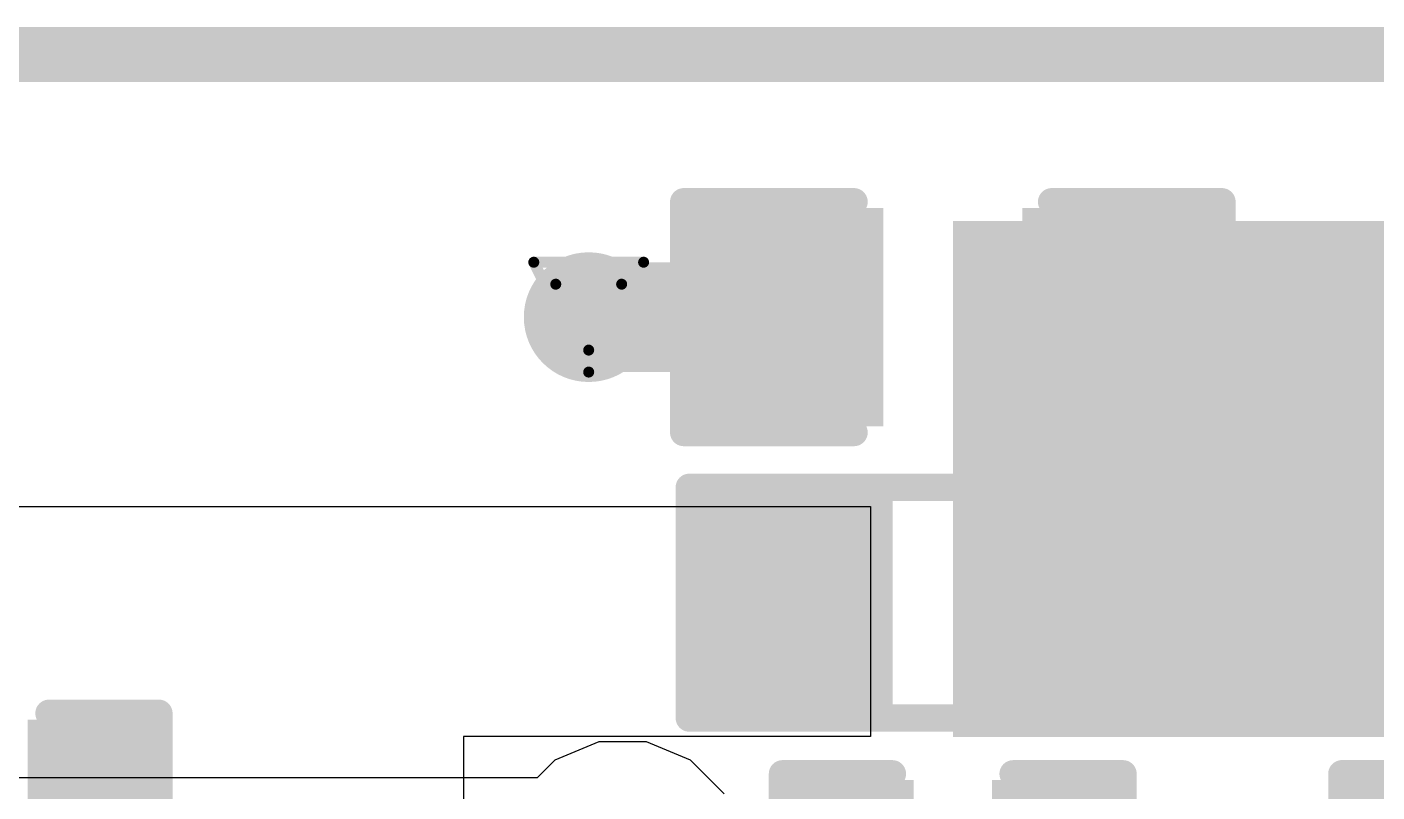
# Model space of a CAD drawing. Header units: inches. Extents: x -1 to 208, y -10 to 150.
# Drawn here: x 12.61 to 18.86, y 36.47 to 40.01 of the extents above; entities that cross this region are included whole.
import ezdxf

# ---------------------------------------------------------------- set-up
doc = ezdxf.new("R2010")
doc.units = ezdxf.units.IN
for name, color, linetype in [('Bottom Layer', 5, 'Continuous'), ('Drill Drawing', 1, 'Continuous'), ('Top Layer', 1, 'Continuous'), ('Top Overlay', 2, 'Continuous'), ('Top Paste', 8, 'Continuous'), ('Top Solder', 216, 'Continuous'), ('Via Holes', 16, 'Continuous')]:
    doc.layers.add(name, color=color, linetype=linetype)

# ---------------------------------------------------------------- blocks, each defined once
blk = doc.blocks.new('R___0603_52')
at = {"layer": 'Top Layer'}
for points in [[(-0.381, 0.4445), (-0.381, -0.4445), (-1.143, -0.4445), (-1.143, 0.4445)], [(1.143, 0.4445), (1.143, -0.4445), (0.381, -0.4445), (0.381, 0.4445)]]:
    blk.add_hatch(color=1, dxfattribs=at).paths.add_polyline_path(points)
at = {"layer": 'Top Paste'}
for points in [[(-0.381, 0.4445), (-0.381, -0.4445), (-1.143, -0.4445), (-1.143, 0.4445)], [(1.143, 0.4445), (1.143, -0.4445), (0.381, -0.4445), (0.381, 0.4445)]]:
    blk.add_hatch(color=8, dxfattribs=at).paths.add_polyline_path(points)
at = {"layer": 'Top Solder'}
for points in [[(-0.2794, 0.5461), (-0.2794, -0.5461), (-1.2446, -0.5461), (-1.2446, 0.5461)], [(1.2446, 0.5461), (1.2446, -0.5461), (0.2794, -0.5461), (0.2794, 0.5461)]]:
    blk.add_hatch(color=216, dxfattribs=at).paths.add_polyline_path(points)
at = {"layer": 'Top Overlay', "const_width": 0.127}
for points in [[(-1.2192, 0.5334), (-1.2192, -0.5334)], [(1.2192, 0.5334), (-1.2192, 0.5334)], [(1.2192, 0.5334), (1.2192, -0.5334)], [(1.2192, -0.5334), (-1.2192, -0.5334)]]:
    blk.add_lwpolyline(points, dxfattribs=at)
at = {"layer": 'Top Overlay', "const_width": 0.0635}
for points in [[(-1.25095, 0.5334, 1), (-1.18745, 0.5334, 1)], [(-1.25095, 0.5334, 1), (-1.18745, 0.5334, 1)], [(1.18745, 0.5334, 1), (1.25095, 0.5334, 1)], [(1.18745, 0.5334, 1), (1.25095, 0.5334, 1)], [(-1.25095, -0.5334, 1), (-1.18745, -0.5334, 1)], [(-1.25095, -0.5334, 1), (-1.18745, -0.5334, 1)], [(1.18745, -0.5334, 1), (1.25095, -0.5334, 1)], [(1.18745, -0.5334, 1), (1.25095, -0.5334, 1)]]:
    blk.add_lwpolyline(points, format="xyb", close=True, dxfattribs=at)
blk = doc.blocks.new('IND_0603__1608_M_______95')
at = {"layer": 'Top Layer'}
for points in [[(-1, 0.4), (-0.4, 0.4), (-0.4, -0.4), (-1, -0.4)], [(0.4, 0.4), (1, 0.4), (1, -0.4), (0.4, -0.4)]]:
    blk.add_hatch(color=1, dxfattribs=at).paths.add_polyline_path(points)
at = {"layer": 'Top Paste'}
for points in [[(-1, 0.4), (-0.4, 0.4), (-0.4, -0.4), (-1, -0.4)], [(0.4, 0.4), (1, 0.4), (1, -0.4), (0.4, -0.4)]]:
    blk.add_hatch(color=8, dxfattribs=at).paths.add_polyline_path(points)
at = {"layer": 'Top Solder'}
for points in [[(-1.1016, 0.5016), (-0.2984, 0.5016), (-0.2984, -0.5016), (-1.1016, -0.5016)], [(0.2984, 0.5016), (1.1016, 0.5016), (1.1016, -0.5016), (0.2984, -0.5016)]]:
    blk.add_hatch(color=216, dxfattribs=at).paths.add_polyline_path(points)
at = {"layer": 'Top Overlay', "const_width": 0.127}
for points in [[(0.2286, 0.4572), (-0.2032, 0.4572)], [(0.2286, -0.4572), (-0.2032, -0.4572)]]:
    blk.add_lwpolyline(points, dxfattribs=at)
at = {"layer": 'Top Overlay', "const_width": 0.0635}
for points in [[(-0.2349, 0.4572, 1), (-0.1714, 0.4572, 1)], [(0.1968, 0.4572, 1), (0.2604, 0.4572, 1)], [(-0.2349, -0.4572, 1), (-0.1714, -0.4572, 1)], [(0.1968, -0.4572, 1), (0.2604, -0.4572, 1)]]:
    blk.add_lwpolyline(points, format="xyb", close=True, dxfattribs=at)
blk = doc.blocks.new('C___0402_147')
at = {"layer": 'Top Layer'}
for points in [[(-0.6985, -0.3175), (-0.6985, 0.3175), (-0.2413, 0.3175), (-0.2413, -0.3175)], [(0.2413, -0.3175), (0.2413, 0.3175), (0.6985, 0.3175), (0.6985, -0.3175)]]:
    blk.add_hatch(color=1, dxfattribs=at).paths.add_polyline_path(points)
at = {"layer": 'Top Paste'}
for points in [[(-0.6985, -0.3175), (-0.6985, 0.3175), (-0.2413, 0.3175), (-0.2413, -0.3175)], [(0.2413, -0.3175), (0.2413, 0.3175), (0.6985, 0.3175), (0.6985, -0.3175)]]:
    blk.add_hatch(color=8, dxfattribs=at).paths.add_polyline_path(points)
at = {"layer": 'Top Solder'}
for points in [[(-0.7585, -0.3775), (-0.7585, 0.3775), (-0.1813, 0.3775), (-0.1813, -0.3775)], [(0.1813, -0.3775), (0.1813, 0.3775), (0.7585, 0.3775), (0.7585, -0.3775)]]:
    blk.add_hatch(color=216, dxfattribs=at).paths.add_polyline_path(points)
at = {"layer": 'Top Overlay', "const_width": 0.127}
for points in [[(-0.2794, 0.4064), (-0.7874, 0.4064)], [(-0.7874, 0.4064), (-0.7874, -0.4064)], [(0.7874, 0.4064), (0.2794, 0.4064)], [(0.7874, 0.4064), (0.7874, -0.4064)], [(-0.2794, -0.4064), (-0.7874, -0.4064)], [(0.7874, -0.4064), (0.2794, -0.4064)]]:
    blk.add_lwpolyline(points, dxfattribs=at)
at = {"layer": 'Top Overlay', "const_width": 0.0635}
for points in [[(-0.8191, 0.4064, 1), (-0.7556, 0.4064, 1)], [(-0.8191, 0.4064, 1), (-0.7556, 0.4064, 1)], [(-0.3111, 0.4064, 1), (-0.2477, 0.4064, 1)], [(0.2477, 0.4064, 1), (0.3111, 0.4064, 1)], [(0.7556, 0.4064, 1), (0.8191, 0.4064, 1)], [(0.7556, 0.4064, 1), (0.8191, 0.4064, 1)], [(-0.8191, -0.4064, 1), (-0.7556, -0.4064, 1)], [(-0.8191, -0.4064, 1), (-0.7556, -0.4064, 1)], [(-0.3111, -0.4064, 1), (-0.2477, -0.4064, 1)], [(0.2477, -0.4064, 1), (0.3111, -0.4064, 1)], [(0.7556, -0.4064, 1), (0.8191, -0.4064, 1)], [(0.7556, -0.4064, 1), (0.8191, -0.4064, 1)]]:
    blk.add_lwpolyline(points, format="xyb", close=True, dxfattribs=at)
blk = doc.blocks.new('C___0402_150')
at = {"layer": 'Top Layer'}
for points in [[(-0.6985, -0.3175), (-0.6985, 0.3175), (-0.2413, 0.3175), (-0.2413, -0.3175)], [(0.2413, -0.3175), (0.2413, 0.3175), (0.6985, 0.3175), (0.6985, -0.3175)]]:
    blk.add_hatch(color=1, dxfattribs=at).paths.add_polyline_path(points)
at = {"layer": 'Top Paste'}
for points in [[(-0.6985, -0.3175), (-0.6985, 0.3175), (-0.2413, 0.3175), (-0.2413, -0.3175)], [(0.2413, -0.3175), (0.2413, 0.3175), (0.6985, 0.3175), (0.6985, -0.3175)]]:
    blk.add_hatch(color=8, dxfattribs=at).paths.add_polyline_path(points)
at = {"layer": 'Top Solder'}
for points in [[(-0.7585, -0.3775), (-0.7585, 0.3775), (-0.1813, 0.3775), (-0.1813, -0.3775)], [(0.1813, -0.3775), (0.1813, 0.3775), (0.7585, 0.3775), (0.7585, -0.3775)]]:
    blk.add_hatch(color=216, dxfattribs=at).paths.add_polyline_path(points)
at = {"layer": 'Top Overlay', "const_width": 0.127}
for points in [[(-0.2794, 0.4064), (-0.7874, 0.4064)], [(-0.7874, 0.4064), (-0.7874, -0.4064)], [(0.7874, 0.4064), (0.2794, 0.4064)], [(0.7874, 0.4064), (0.7874, -0.4064)], [(-0.2794, -0.4064), (-0.7874, -0.4064)], [(0.7874, -0.4064), (0.2794, -0.4064)]]:
    blk.add_lwpolyline(points, dxfattribs=at)
at = {"layer": 'Top Overlay', "const_width": 0.0635}
for points in [[(-0.8191, 0.4064, 1), (-0.7556, 0.4064, 1)], [(-0.8191, 0.4064, 1), (-0.7556, 0.4064, 1)], [(-0.3111, 0.4064, 1), (-0.2477, 0.4064, 1)], [(0.2477, 0.4064, 1), (0.3111, 0.4064, 1)], [(0.7556, 0.4064, 1), (0.8191, 0.4064, 1)], [(0.7556, 0.4064, 1), (0.8191, 0.4064, 1)], [(-0.8191, -0.4064, 1), (-0.7556, -0.4064, 1)], [(-0.8191, -0.4064, 1), (-0.7556, -0.4064, 1)], [(-0.3111, -0.4064, 1), (-0.2477, -0.4064, 1)], [(0.2477, -0.4064, 1), (0.3111, -0.4064, 1)], [(0.7556, -0.4064, 1), (0.8191, -0.4064, 1)], [(0.7556, -0.4064, 1), (0.8191, -0.4064, 1)]]:
    blk.add_lwpolyline(points, format="xyb", close=True, dxfattribs=at)
blk = doc.blocks.new('C___0402_162')
at = {"layer": 'Top Layer'}
for points in [[(-0.6985, -0.3175), (-0.6985, 0.3175), (-0.2413, 0.3175), (-0.2413, -0.3175)], [(0.2413, -0.3175), (0.2413, 0.3175), (0.6985, 0.3175), (0.6985, -0.3175)]]:
    blk.add_hatch(color=1, dxfattribs=at).paths.add_polyline_path(points)
at = {"layer": 'Top Paste'}
for points in [[(-0.6985, -0.3175), (-0.6985, 0.3175), (-0.2413, 0.3175), (-0.2413, -0.3175)], [(0.2413, -0.3175), (0.2413, 0.3175), (0.6985, 0.3175), (0.6985, -0.3175)]]:
    blk.add_hatch(color=8, dxfattribs=at).paths.add_polyline_path(points)
at = {"layer": 'Top Solder'}
for points in [[(-0.7585, -0.3775), (-0.7585, 0.3775), (-0.1813, 0.3775), (-0.1813, -0.3775)], [(0.1813, -0.3775), (0.1813, 0.3775), (0.7585, 0.3775), (0.7585, -0.3775)]]:
    blk.add_hatch(color=216, dxfattribs=at).paths.add_polyline_path(points)
at = {"layer": 'Top Overlay', "const_width": 0.127}
for points in [[(-0.2794, 0.4064), (-0.7874, 0.4064)], [(-0.7874, 0.4064), (-0.7874, -0.4064)], [(0.7874, 0.4064), (0.2794, 0.4064)], [(0.7874, 0.4064), (0.7874, -0.4064)], [(-0.2794, -0.4064), (-0.7874, -0.4064)], [(0.7874, -0.4064), (0.2794, -0.4064)]]:
    blk.add_lwpolyline(points, dxfattribs=at)
at = {"layer": 'Top Overlay', "const_width": 0.0635}
for points in [[(-0.8191, 0.4064, 1), (-0.7556, 0.4064, 1)], [(-0.8191, 0.4064, 1), (-0.7556, 0.4064, 1)], [(-0.3111, 0.4064, 1), (-0.2477, 0.4064, 1)], [(0.2477, 0.4064, 1), (0.3111, 0.4064, 1)], [(0.7556, 0.4064, 1), (0.8191, 0.4064, 1)], [(0.7556, 0.4064, 1), (0.8191, 0.4064, 1)], [(-0.8191, -0.4064, 1), (-0.7556, -0.4064, 1)], [(-0.8191, -0.4064, 1), (-0.7556, -0.4064, 1)], [(-0.3111, -0.4064, 1), (-0.2477, -0.4064, 1)], [(0.2477, -0.4064, 1), (0.3111, -0.4064, 1)], [(0.7556, -0.4064, 1), (0.8191, -0.4064, 1)], [(0.7556, -0.4064, 1), (0.8191, -0.4064, 1)]]:
    blk.add_lwpolyline(points, format="xyb", close=True, dxfattribs=at)
blk = doc.blocks.new('C___0603_180')
at = {"layer": 'Top Layer'}
for points in [[(-0.381, 0.4445), (-0.381, -0.4445), (-1.143, -0.4445), (-1.143, 0.4445)], [(1.143, 0.4445), (1.143, -0.4445), (0.381, -0.4445), (0.381, 0.4445)]]:
    blk.add_hatch(color=1, dxfattribs=at).paths.add_polyline_path(points)
at = {"layer": 'Top Paste'}
for points in [[(-0.381, 0.4445), (-0.381, -0.4445), (-1.143, -0.4445), (-1.143, 0.4445)], [(1.143, 0.4445), (1.143, -0.4445), (0.381, -0.4445), (0.381, 0.4445)]]:
    blk.add_hatch(color=8, dxfattribs=at).paths.add_polyline_path(points)
at = {"layer": 'Top Solder'}
for points in [[(-0.321, 0.5045), (-0.321, -0.5045), (-1.203, -0.5045), (-1.203, 0.5045)], [(1.203, 0.5045), (1.203, -0.5045), (0.321, -0.5045), (0.321, 0.5045)]]:
    blk.add_hatch(color=216, dxfattribs=at).paths.add_polyline_path(points)
at = {"layer": 'Top Overlay', "const_width": 0.127}
for points in [[(-1.2446, -0.5334), (-1.2446, 0.5334)], [(-1.2446, 0.5334), (-0.4572, 0.5334)], [(0.4572, 0.5334), (1.2446, 0.5334)], [(1.2446, -0.5334), (1.2446, 0.5334)], [(-1.2446, -0.5334), (-0.4572, -0.5334)], [(0.4572, -0.5334), (1.2446, -0.5334)]]:
    blk.add_lwpolyline(points, dxfattribs=at)
at = {"layer": 'Top Overlay', "const_width": 0.0635}
for points in [[(-1.2764, 0.5334, 1), (-1.2128, 0.5334, 1)], [(-1.2764, 0.5334, 1), (-1.2128, 0.5334, 1)], [(-0.4889, 0.5334, 1), (-0.4254, 0.5334, 1)], [(0.4254, 0.5334, 1), (0.4889, 0.5334, 1)], [(1.2128, 0.5334, 1), (1.2764, 0.5334, 1)], [(1.2128, 0.5334, 1), (1.2764, 0.5334, 1)], [(-1.2764, -0.5334, 1), (-1.2128, -0.5334, 1)], [(-1.2764, -0.5334, 1), (-1.2128, -0.5334, 1)], [(-0.4889, -0.5334, 1), (-0.4254, -0.5334, 1)], [(0.4254, -0.5334, 1), (0.4889, -0.5334, 1)], [(1.2128, -0.5334, 1), (1.2764, -0.5334, 1)], [(1.2128, -0.5334, 1), (1.2764, -0.5334, 1)]]:
    blk.add_lwpolyline(points, format="xyb", close=True, dxfattribs=at)

msp = doc.modelspace()

# ---------------------------------------------------------------- hatches: boundary and pattern name
at = {"layer": 'Bottom Layer'}
h = msp.add_hatch(color=5, dxfattribs=at)
edge = h.paths.add_edge_path()
edge.add_arc((15.2097, 38.6629), 0.3, 0, 360)
at = {"layer": 'Top Layer'}
msp.add_hatch(color=1, dxfattribs=at).paths.add_polyline_path([(16.8945, 36.7202), (19.4524, 36.7202), (19.4524, 39.1074), (16.8945, 39.1074)])
h = msp.add_hatch(color=1, dxfattribs=at)
edge = h.paths.add_edge_path()
edge.add_arc((15.2097, 38.6629), 0.3, 0, 360)
at = {"layer": 'Via Holes'}
h = msp.add_hatch(color=7, dxfattribs=at)
edge = h.paths.add_edge_path()
edge.add_arc((15.2097, 38.6629), 0.15, 0, 360)

# ---------------------------------------------------------------- linework, layer by layer
at = {"layer": 'Bottom Layer'}
for p, q in [((15.2568, 36.6982), (15.0532, 36.6139)), ((15.4772, 36.6982), (15.2568, 36.6982)), ((15.6808, 36.6139), (15.4772, 36.6982)), ((15.0532, 36.6139), (14.972, 36.5327)), ((15.8367, 36.458), (15.6808, 36.6139)), ((14.972, 36.5327), (7.5519, 36.5327))]:
    msp.add_line(p, q, dxfattribs=at)
at = {"layer": 'Drill Drawing', "const_width": 0.0508}
for points in [[(14.9557, 38.9169), (15.4637, 38.9169)], [(14.9557, 38.9169), (15.2097, 38.4089)], [(15.2097, 38.4089), (15.4637, 38.9169)], [(15.0573, 38.8153), (15.3621, 38.8153)], [(15.0573, 38.8153), (15.2097, 38.5105)], [(15.2097, 38.5105), (15.3621, 38.8153)]]:
    msp.add_lwpolyline(points, dxfattribs=at)
at = {"layer": 'Drill Drawing', "const_width": 0.0254}
for points in [[(14.943, 38.9169, 1), (14.9684, 38.9169, 1)], [(14.943, 38.9169, 1), (14.9684, 38.9169, 1)], [(15.451, 38.9169, 1), (15.4764, 38.9169, 1)], [(15.451, 38.9169, 1), (15.4764, 38.9169, 1)], [(15.0446, 38.8153, 1), (15.07, 38.8153, 1)], [(15.0446, 38.8153, 1), (15.07, 38.8153, 1)], [(15.3494, 38.8153, 1), (15.3748, 38.8153, 1)], [(15.3494, 38.8153, 1), (15.3748, 38.8153, 1)], [(15.197, 38.5105, 1), (15.2224, 38.5105, 1)], [(15.197, 38.5105, 1), (15.2224, 38.5105, 1)], [(15.197, 38.4089, 1), (15.2224, 38.4089, 1)], [(15.197, 38.4089, 1), (15.2224, 38.4089, 1)]]:
    msp.add_lwpolyline(points, format="xyb", close=True, dxfattribs=at)
at = {"layer": 'Top Layer'}
for p, q in [((12.4892, 37.7866), (16.5135, 37.7866)), ((16.5135, 37.7866), (16.5135, 36.7239)), ((16.5135, 36.7239), (14.6304, 36.7239)), ((14.6304, 36.7239), (14.6304, 31.9806))]:
    msp.add_line(p, q, dxfattribs=at)
for points, const_width in [([(6.1214, 39.878), (20.9864, 39.878)], 0.254), ([(15.2097, 38.6629), (16.1321, 38.6629)], 0.508)]:
    msp.add_lwpolyline(points, dxfattribs=dict(at, const_width=const_width))
at = {"layer": 'Top Layer', "const_width": 0.254}
for points in [[(15.0827, 38.6629, 1), (15.3367, 38.6629, 1)], [(16.0051, 38.6629, 1), (16.2591, 38.6629, 1)]]:
    msp.add_lwpolyline(points, format="xyb", close=True, dxfattribs=at)

# ---------------------------------------------------------------- block references
msp.add_blockref('C___0603_180', (16.8941, 38.6629))
at = {"rotation": 180}
for name, p in [('R___0603_52', (16.8945, 37.3421)), ('IND_0603__1608_M_______95', (19.4818, 37.3421)), ('C___0402_162', (12.4341, 36.424)), ('C___0402_150', (16.8937, 36.144)), ('C___0402_147', (19.4813, 36.1442))]:
    msp.add_blockref(name, p, dxfattribs=at)

doc.saveas('drawing.dxf')
